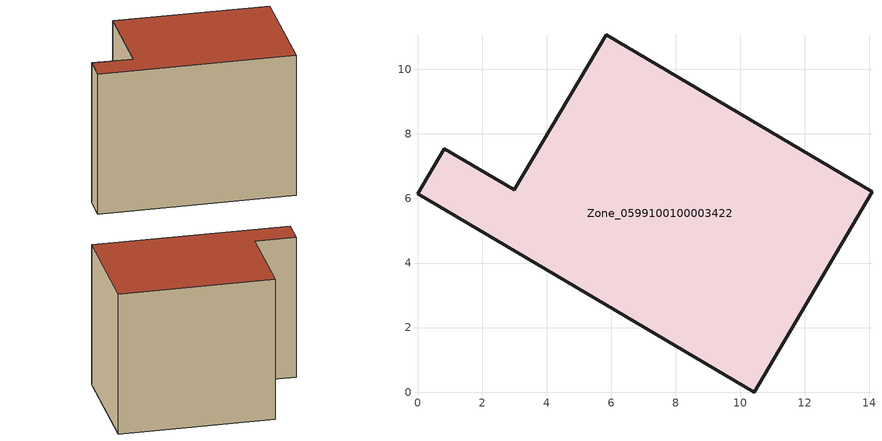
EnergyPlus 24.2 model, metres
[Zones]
Zone_0599100100003422
 floor ground (C_G): 10.43,0 0,6.15 0.83,7.54 3,6.27 5.84,11.07 14.08,6.21 z1.46
 wall outside (C_F): 0,6.15 10.43,0 14.08,6.21 5.84,11.07 3,6.27 0.83,7.54 0,6.15 z1.46:10.62
 roof outside (C_R): 0.83,7.54 0,6.15 10.43,0 14.08,6.21 5.84,11.07 3,6.27 z10.62
[BUILDING]
Pand.0599100100003422: North Axis=0; Terrain=City; Loads Convergence Tolerance Value=0.04; Temperature Convergence Tolerance Value=0.4; Solar Distribution=FullExterior; Maximum Number of Warmup Days=25; Minimum Number of Warmup Days=1
[Site:Location]
Rotterdam.The.Hague.AP_ZH_NLD Design_Conditions: Latitude=51.96; Longitude=4.45; Time Zone=1; Elevation=-4.5
[SITE:GROUNDTEMPERATURE:BUILDINGSURFACE]
18, 18, 18, 18, 18, 18, 18, 18, 18, 18, 18, 18
[MATERIAL] Thermal Absorptance=0.9; Solar Absorptance=0.7; Visible Absorptance=0.7
Name | Roughness | Thickness | Conductivity | Density | Specific Heat
G.TI.2006-2014 | MediumSmooth | 0.15 | 0.06 | 540 | 1210
F.TI.2006-2014 | Rough | 0.3 | 0.12 | 1920 | 840
R.TI.2006-2014 | MediumRough | 0.2 | 0.08 | 1500 | 1000
[CONSTRUCTION]
C_G: G.TI.2006-2014
C_F: F.TI.2006-2014
C_R: R.TI.2006-2014
[ZONE]
Zone_0599100100003422: Type=1; Multiplier=1; Ceiling Height=Autocalculate; Volume=Autocalculate; Floor Area=autocalculate; Part of Total Floor Area=Yes
[ZONEINFILTRATION:DESIGNFLOWRATE]
Infil_Zone_0599100100003422: Zone or ZoneList or Space or SpaceList=Zone_0599100100003422; Schedule=AlwaysOn; Design Flow Rate Calculation Method=Flow/Area; Flow Rate per Floor Area=0.0015; Constant Term Coefficient=1; Temperature Term Coefficient=0; Velocity Term Coefficient=0; Velocity Squared Term Coefficient=0
[HVACTEMPLATE:ZONE:IDEALLOADSAIRSYSTEM]
Zone_0599100100003422: Maximum Heating Supply Air Temperature=50; Minimum Cooling Supply Air Temperature=13; Maximum Heating Supply Air Humidity Ratio=0.0156; Minimum Cooling Supply Air Humidity Ratio=0.0077; Heating Limit=NoLimit; Cooling Limit=NoLimit; Dehumidification Control Type=ConstantSensibleHeatRatio; Cooling Sensible Heat Ratio=0.7; Dehumidification Setpoint=60; Humidification Control Type=None; Humidification Setpoint=30; Outdoor Air Method=None; Outdoor Air Flow Rate per Person=0.00944; Outdoor Air Flow Rate per Zone Floor Area=0; Outdoor Air Flow Rate per Zone=0; Demand Controlled Ventilation Type=None; Outdoor Air Economizer Type=NoEconomizer; Heat Recovery Type=None; Sensible Heat Recovery Effectiveness=0.7; Latent Heat Recovery Effectiveness=0.65
[ZONECONTROL:THERMOSTAT]
ThermostatControl_Zone_0599100100003422: Zone or ZoneList=Zone_0599100100003422; Control Type Schedule=DualSetpointControlType; Control 1=Thermostat_Zone_0599100100003422; Temperature Difference Between Cutout And Setpoint=0
[THERMOSTATSETPOINT:DUALSETPOINT]
Thermostat_Zone_0599100100003422: Heating Setpoint Temperature Schedule=HeatingSetpoint_Zone_0599100100003422; Cooling Setpoint Temperature Schedule=CoolingSetpoint_Zone_0599100100003422
[SCHEDULE:COMPACT]
HeatingSetpoint_Zone_0599100100003422: Through: 12/31, For: AllDays, Until: 24:00, 21
CoolingSetpoint_Zone_0599100100003422: Through: 12/31, For: AllDays, Until: 24:00, 24
DualSetpointControlType: Through: 12/31, For: AllDays, Until: 24:00, 4
AlwaysOn: Through: 12/31, For: AllDays, Until: 24:00, 1
